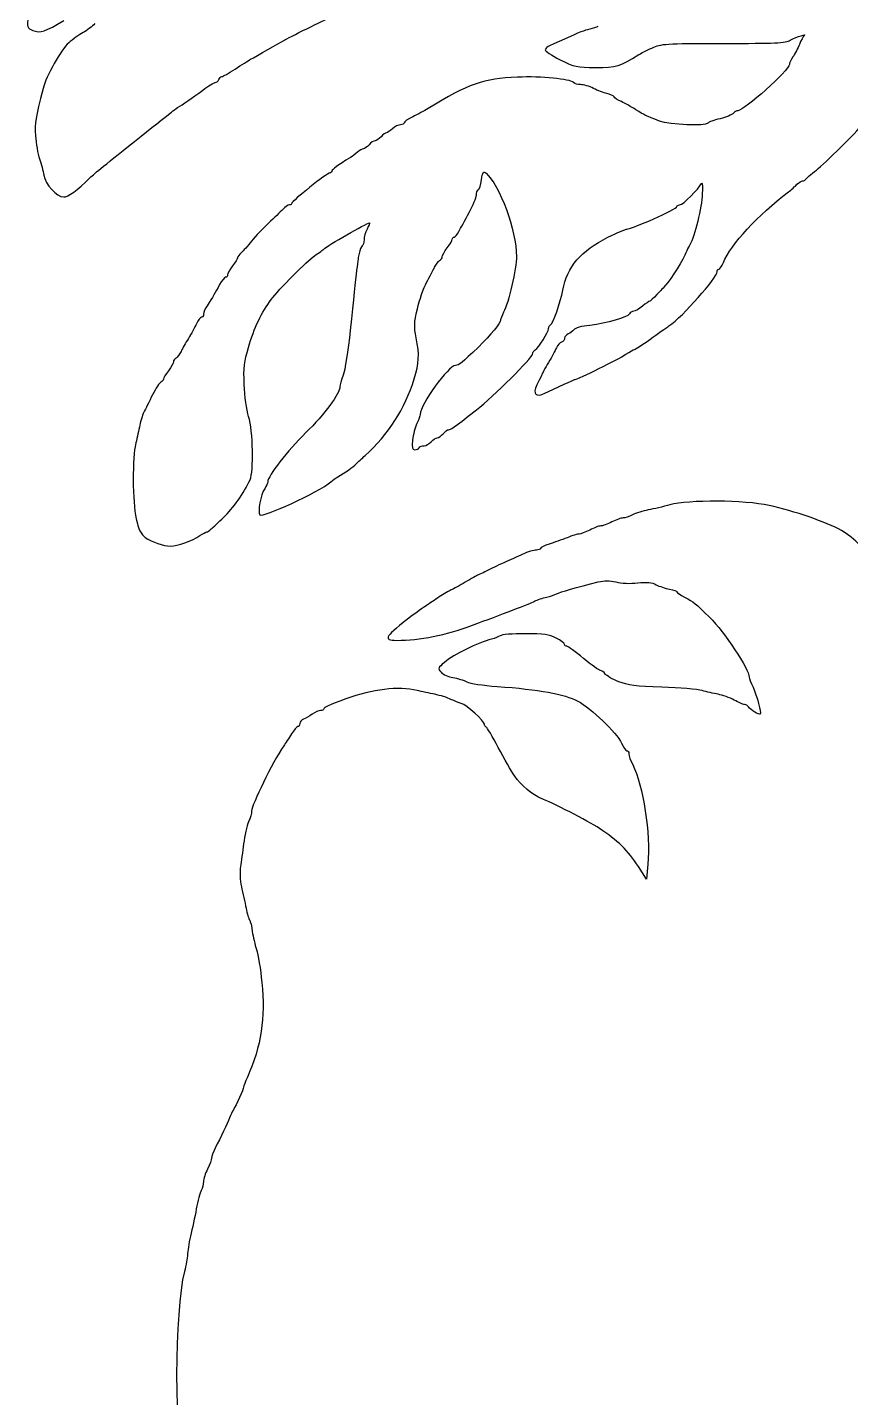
# Model space of a CAD drawing. Header units: millimetres. Extents: x 2 to 526, y -526 to -2.
# Drawn here: x 274.2 to 382.7, y -294.9 to -114.2 of the extents above; entities that cross this region are included whole.
import ezdxf

# ---------------------------------------------------------------- set-up
doc = ezdxf.new("R2010")
doc.units = ezdxf.units.MM
doc.layers.get('0').update_dxf_attribs({"linetype": 'CONTINUOUS'})

msp = doc.modelspace()

# ---------------------------------------------------------------- linework, layer by layer
for p, q in [((355.81, -226.48), (354.75, -224.84)), ((356, -224.53), (355.81, -226.48))]:
    msp.add_line(p, q)
for points in [[(274.27, -112.61), (274.08, -114.22), (274.08, -114.22), (274.9, -114.56)], [(274.9, -114.56), (275.85, -114.96), (276.57, -114.72), (278.98, -113.27)], [(283.08, -113.66), (282.73, -114.04), (282.02, -114.56), (281.52, -114.86)], [(307.98, -115.89), (308.48, -115.57), (313.53, -113.08), (314.06, -112.87)], [(281.52, -114.86), (281.01, -115.12), (280.14, -115.73), (279.61, -116.2)], [(348.32, -114.41), (347.53, -114.59), (347.24, -114.7), (344.62, -115.89)], [(349.38, -114.04), (349.25, -114.14), (348.77, -114.3), (348.32, -114.41)], [(374.78, -115.86), (375.66, -115.38), (377.06, -114.93), (376.61, -115.28)], [(376.61, -115.28), (376.48, -115.38), (376.18, -115.91), (375.97, -116.42)], [(279.61, -116.2), (278.61, -117.1), (276.65, -120.57), (276.23, -122.24)], [(303.61, -118.37), (304.32, -117.98), (307.47, -116.18), (307.98, -115.89)], [(344.62, -115.89), (342.69, -116.73), (342.56, -116.81), (342.45, -117.13)], [(342.45, -117.13), (342.4, -117.26), (343.27, -117.87), (344.41, -118.43)], [(354.81, -117.74), (355.02, -117.61), (355.81, -117.21), (356.53, -116.89)], [(356.53, -116.89), (357.8, -116.31), (358.11, -116.28), (365.92, -116.28)], [(365.92, -116.28), (372.85, -116.28), (374.09, -116.23), (374.78, -115.86)], [(375.97, -116.42), (375.79, -116.92), (375.39, -117.66), (375.13, -118.06)], [(301.55, -119.67), (302.39, -119.12), (303.32, -118.53), (303.61, -118.37)], [(344.41, -118.43), (346.39, -119.41), (346.58, -119.43), (349.12, -119.46)], [(349.12, -119.46), (351.82, -119.46), (352.4, -119.27), (354.81, -117.74)], [(374.65, -119.04), (374.65, -119.8), (368.7, -125.15), (367.85, -125.15)], [(375.13, -118.06), (374.86, -118.43), (374.65, -118.88), (374.65, -119.04)], [(298.95, -121.44), (299.11, -121.44), (299.32, -121.26), (299.4, -121.05)], [(299.4, -121.05), (299.51, -120.84), (299.67, -120.65), (299.8, -120.65)], [(299.8, -120.65), (299.93, -120.65), (300.73, -120.2), (301.55, -119.67)], [(338.8, -120.73), (334.27, -120.91), (332.37, -121.58), (327.03, -124.86)], [(346.18, -121.44), (345.7, -120.97), (341.97, -120.6), (338.8, -120.73)], [(276.23, -122.24), (275.22, -126.15), (275.11, -126.71), (275.25, -128.46)], [(293.98, -124.75), (294.67, -124.33), (295.83, -123.51), (297.29, -122.45)], [(297.29, -122.45), (298.03, -121.89), (298.77, -121.44), (298.95, -121.44)], [(347.13, -121.71), (346.76, -121.71), (346.34, -121.6), (346.18, -121.44)], [(348.83, -122.21), (348.27, -121.95), (347.5, -121.71), (347.13, -121.71)], [(350.6, -122.9), (350.18, -122.82), (349.38, -122.5), (348.83, -122.21)], [(351.53, -123.32), (351.42, -123.19), (351.02, -123), (350.6, -122.9)], [(352.5, -123.96), (352.05, -123.75), (351.6, -123.45), (351.53, -123.32)], [(354.41, -125.02), (353.83, -124.65), (352.98, -124.17), (352.5, -123.96)], [(289.16, -128.51), (291.15, -126.95), (292.95, -125.52), (293.16, -125.33)], [(293.16, -125.33), (293.37, -125.17), (293.74, -124.88), (293.98, -124.75)], [(324.99, -125.97), (324.35, -126.26), (323.85, -126.6), (323.85, -126.74)], [(327.03, -124.86), (326.52, -125.17), (325.6, -125.65), (324.99, -125.97)], [(357.53, -126.52), (355.65, -125.78), (355.55, -125.76), (354.41, -125.02)], [(365.52, -126.21), (364.7, -126.39), (363.99, -126.66), (363.91, -126.79)], [(367.27, -125.49), (367.11, -125.7), (366.32, -126.02), (365.52, -126.21)], [(367.85, -125.15), (367.69, -125.15), (367.43, -125.31), (367.27, -125.49)], [(321.52, -128.06), (321.39, -128.06), (321.07, -128.3), (320.81, -128.59)], [(322.32, -127.53), (322, -127.82), (321.65, -128.06), (321.52, -128.06)], [(323.37, -127), (323.11, -127), (322.63, -127.24), (322.32, -127.53)], [(323.85, -126.74), (323.85, -126.89), (323.64, -127), (323.37, -127)], [(363.91, -126.79), (363.64, -127.21), (358.85, -127.03), (357.53, -126.52)], [(378.22, -132.98), (379.36, -132.08), (383.54, -127.95), (384.31, -126.95)], [(275.25, -128.46), (275.3, -129.46), (275.54, -130.84), (275.78, -131.5)], [(282.42, -134.01), (283.08, -133.38), (284.32, -132.37), (289.16, -128.51)], [(319.22, -129.65), (318.96, -129.94), (318.61, -130.18), (318.48, -130.18)], [(320.01, -129.12), (319.83, -129.12), (319.48, -129.35), (319.22, -129.65)], [(320.81, -128.59), (320.54, -128.88), (320.2, -129.12), (320.01, -129.12)], [(275.78, -131.5), (275.99, -132.16), (276.25, -133.11), (276.33, -133.64)], [(316.76, -131.34), (315.09, -132.34), (314.33, -132.9), (314.33, -133.11)], [(317.71, -130.62), (317.45, -130.86), (317.02, -131.18), (316.76, -131.34)], [(318.48, -130.18), (318.32, -130.18), (317.98, -130.36), (317.71, -130.62)], [(276.33, -133.64), (276.54, -134.86), (278.05, -136.53), (278.95, -136.53)], [(314.06, -133.35), (313.69, -133.35), (309.03, -137.08), (309.03, -137.37)], [(314.33, -133.11), (314.33, -133.24), (314.19, -133.35), (314.06, -133.35)], [(334.06, -134.28), (334.2, -133.24), (334.27, -133.11), (334.65, -133.4)], [(334.65, -133.4), (336.44, -134.91), (338.67, -140.97), (338.67, -144.38)], [(376.82, -134.2), (376.87, -134.09), (377.51, -133.54), (378.22, -132.98)], [(278.95, -136.53), (279.56, -136.53), (280.72, -135.68), (282.42, -134.01)], [(333.61, -135.6), (333.77, -135.52), (333.96, -134.91), (334.06, -134.28)], [(360.18, -137.58), (360.6, -137.58), (362.74, -135.47), (363.06, -134.75)], [(363.06, -134.75), (363.19, -134.49), (363.22, -135.25), (363.14, -136.47)], [(374.54, -135.86), (374.91, -135.57), (375.44, -135.12), (375.66, -134.86)], [(375.66, -134.86), (375.89, -134.62), (376.24, -134.41), (376.4, -134.41)], [(376.4, -134.41), (376.58, -134.41), (376.77, -134.33), (376.82, -134.2)], [(332.42, -138.59), (332.95, -137.61), (333.38, -136.58), (333.38, -136.29)], [(333.38, -136.29), (333.38, -136), (333.48, -135.7), (333.61, -135.6)], [(363.14, -136.47), (363.01, -138.46), (362, -142.27), (361.42, -143.01)], [(365.95, -145.18), (366.92, -142.8), (370.52, -138.88), (374.54, -135.86)], [(307.84, -138.17), (307.53, -138.51), (306.68, -139.33), (305.96, -139.99)], [(308.74, -137.58), (308.56, -137.58), (308.16, -137.85), (307.84, -138.17)], [(309.03, -137.37), (309.03, -137.48), (308.9, -137.58), (308.74, -137.58)], [(331.07, -141.08), (331.28, -140.68), (331.89, -139.57), (332.42, -138.59)], [(353.22, -140.76), (353.93, -140.76), (359.83, -138.11), (359.83, -137.8)], [(359.83, -137.8), (359.83, -137.66), (359.99, -137.58), (360.18, -137.58)], [(305.96, -139.99), (305.25, -140.65), (304.24, -141.71), (303.74, -142.35)], [(313.27, -143.4), (313.66, -142.98), (318.93, -139.96), (319.27, -139.96)], [(318.96, -140.76), (318.74, -141.18), (318.56, -141.82), (318.56, -142.19)], [(319.27, -139.96), (319.33, -139.96), (319.19, -140.31), (318.96, -140.76)], [(350.73, -141.84), (351.95, -141.23), (353.06, -140.76), (353.22, -140.76)], [(303.74, -142.35), (303.24, -142.95), (302.6, -143.67), (302.37, -143.88)], [(318.56, -142.19), (318.56, -142.56), (318.45, -142.9), (318.32, -142.98)], [(329.54, -143.25), (329.91, -142.77), (330.2, -142.27), (330.2, -142.11)], [(330.2, -142.11), (330.2, -141.95), (330.31, -141.82), (330.44, -141.82)], [(330.44, -141.82), (330.57, -141.82), (330.86, -141.5), (331.07, -141.08)], [(344.78, -148.83), (345.33, -145.76), (347.19, -143.59), (350.73, -141.84)], [(301.89, -144.54), (301.89, -144.67), (301.6, -145.15), (301.23, -145.63)], [(302.37, -143.88), (302.1, -144.12), (301.89, -144.41), (301.89, -144.54)], [(306.31, -150.05), (307.23, -148.8), (311.1, -144.91), (312.05, -144.28)], [(312.05, -144.28), (312.63, -143.88), (313.19, -143.48), (313.27, -143.4)], [(317.92, -143.99), (317.71, -144.86), (317.63, -145.63), (316.73, -154.12)], [(318.32, -142.98), (318.21, -143.06), (318, -143.51), (317.92, -143.99)], [(328.53, -144.91), (328.72, -144.81), (328.88, -144.57), (328.88, -144.41)], [(328.88, -144.41), (328.88, -144.25), (329.17, -143.72), (329.54, -143.25)], [(338.67, -144.38), (338.67, -145.94), (337.61, -150.55), (336.97, -151.74)], [(361.02, -143.88), (360.84, -144.52), (358.99, -147.45), (358.33, -148.17)], [(361.42, -143.01), (361.32, -143.14), (361.13, -143.54), (361.02, -143.88)], [(301.23, -145.63), (300.86, -146.1), (300.57, -146.63), (300.57, -146.79)], [(326.81, -147.8), (327.21, -147.06), (327.69, -146.16), (327.87, -145.79)], [(327.87, -145.79), (328.06, -145.41), (328.35, -145.02), (328.53, -144.91)], [(365.12, -146.39), (365.12, -146.21), (365.23, -146.05), (365.36, -146.05)], [(365.36, -146.05), (365.5, -146.05), (365.76, -145.65), (365.95, -145.18)], [(299.51, -148.09), (298.95, -149.15), (298.61, -149.73), (297.87, -150.87)], [(300.3, -147.11), (300.17, -147.11), (299.8, -147.56), (299.51, -148.09)], [(300.57, -146.79), (300.57, -146.98), (300.46, -147.11), (300.3, -147.11)], [(325.6, -151.29), (325.86, -150.1), (326.42, -148.54), (326.81, -147.8)], [(358.33, -148.17), (358.14, -148.38), (357.61, -148.96), (357.19, -149.41)], [(358.78, -153.54), (360.6, -152.29), (365.12, -147.19), (365.12, -146.39)], [(343.14, -153.41), (343.46, -153.3), (344.49, -150.39), (344.78, -148.83)], [(357.19, -149.41), (356.74, -149.89), (356.31, -150.28), (356.24, -150.28)], [(297.87, -150.87), (297.6, -151.24), (297.39, -151.74), (297.39, -151.98)], [(303.32, -156.37), (304.06, -153.83), (305.06, -151.71), (306.31, -150.05)], [(325.44, -155.1), (325.15, -153.62), (325.15, -153.14), (325.6, -151.29)], [(336.97, -151.74), (336.74, -152.16), (336.55, -152.64), (336.55, -152.74)], [(354.14, -151.61), (353.93, -151.61), (353.67, -151.76), (353.56, -151.95)], [(355.28, -150.94), (354.86, -151.32), (354.33, -151.61), (354.14, -151.61)], [(356.24, -150.28), (356.16, -150.28), (355.73, -150.57), (355.28, -150.94)], [(296.47, -153.25), (296.23, -153.72), (295.75, -154.6), (295.41, -155.18)], [(297.13, -152.4), (296.99, -152.4), (296.68, -152.8), (296.47, -153.25)], [(297.39, -151.98), (297.39, -152.21), (297.29, -152.4), (297.13, -152.4)], [(336.55, -152.74), (336.55, -153.17), (335.31, -154.7), (333.64, -156.32)], [(342.9, -153.88), (342.9, -153.67), (343.01, -153.46), (343.14, -153.41)], [(348.35, -153.46), (347.27, -153.56), (346.39, -153.8), (346.23, -154.04)], [(353.56, -151.95), (353.27, -152.43), (350.57, -153.19), (348.35, -153.46)], [(356.26, -155.31), (357.29, -154.57), (358.4, -153.78), (358.78, -153.54)], [(295.41, -155.18), (295.04, -155.76), (294.61, -156.53), (294.43, -156.9)], [(316.73, -154.12), (316.47, -156.74), (316.04, -159.41), (315.81, -160.05)], [(325.17, -160.52), (325.83, -158.41), (325.89, -157.37), (325.44, -155.1)], [(341.13, -156.71), (341.6, -156.42), (342.9, -154.33), (342.9, -153.88)], [(345.02, -155.15), (345.02, -155.34), (344.83, -155.58), (344.62, -155.68)], [(345.49, -154.6), (345.23, -154.68), (345.02, -154.94), (345.02, -155.15)], [(346.23, -154.04), (346.08, -154.25), (345.73, -154.49), (345.49, -154.6)], [(354.22, -156.63), (354.33, -156.63), (355.26, -156.02), (356.26, -155.31)], [(294.43, -156.9), (294.24, -157.27), (293.95, -157.67), (293.77, -157.77)], [(302.76, -161.26), (302.66, -159.01), (302.76, -158.25), (303.32, -156.37)], [(333.64, -156.32), (331.47, -158.43), (331.07, -158.75), (330.62, -158.75)], [(340.78, -157.24), (340.78, -157.08), (340.94, -156.82), (341.13, -156.71)], [(343.93, -156.42), (343.8, -156.77), (343.32, -157.61), (342.9, -158.35)], [(344.62, -155.68), (344.41, -155.76), (344.09, -156.1), (343.93, -156.42)], [(353.09, -157.27), (353.62, -156.92), (354.12, -156.63), (354.22, -156.63)], [(293.42, -158.27), (293.42, -158.43), (293.13, -158.96), (292.76, -159.44)], [(293.77, -157.77), (293.58, -157.88), (293.42, -158.12), (293.42, -158.27)], [(330.62, -158.75), (329.7, -158.75), (325.97, -163.91), (325.97, -165.21)], [(333.38, -164.62), (335.62, -162.85), (340.78, -157.74), (340.78, -157.24)], [(342.9, -158.35), (342.45, -159.07), (342.03, -159.86), (341.95, -160.07)], [(346.42, -160.6), (346.76, -160.6), (352.16, -157.9), (353.09, -157.27)], [(292.1, -160.55), (292.1, -160.71), (291.94, -160.87), (291.78, -160.95)], [(292.76, -159.44), (292.39, -159.91), (292.1, -160.42), (292.1, -160.55)], [(315.81, -160.05), (315.57, -160.68), (315.38, -161.34), (315.38, -161.55)], [(318.72, -170.63), (321.76, -167.88), (323.98, -164.44), (325.17, -160.52)], [(341.95, -160.07), (341.87, -160.28), (341.6, -160.87), (341.37, -161.32)], [(342.42, -162.4), (345.39, -161), (346.29, -160.6), (346.42, -160.6)], [(290.67, -162.61), (290.25, -163.49), (289.72, -164.49), (289.53, -164.91)], [(291.78, -160.95), (291.6, -161), (291.09, -161.77), (290.67, -162.61)], [(303.34, -165.5), (303.05, -164.57), (302.82, -162.82), (302.76, -161.26)], [(315.38, -161.55), (315.38, -162.43), (313.35, -165.21), (310.89, -167.61)], [(341.37, -161.32), (340.76, -162.53), (341.21, -162.98), (342.42, -162.4)], [(289.53, -164.91), (289.32, -165.31), (289.06, -166.21), (288.93, -166.9)], [(303.53, -173.83), (304.03, -172.72), (303.93, -167.35), (303.34, -165.5)], [(325.97, -165.21), (325.97, -165.39), (325.78, -165.95), (325.52, -166.42)], [(329.72, -167.22), (329.99, -167.22), (330.15, -167.11), (333.38, -164.62)], [(288.93, -166.9), (288.79, -167.59), (288.58, -168.62), (288.42, -169.2)], [(310.89, -167.61), (308.48, -169.99), (305.86, -173.35), (305.86, -174.1)], [(325.52, -166.42), (325.28, -166.93), (325.04, -167.88), (324.96, -168.59)], [(328.22, -168.28), (328.4, -168.28), (328.74, -168.04), (329.01, -167.75)], [(329.01, -167.75), (329.27, -167.45), (329.59, -167.22), (329.72, -167.22)], [(288.42, -169.2), (288.26, -169.78), (288.13, -171.85), (288.13, -173.8)], [(324.96, -168.59), (324.86, -169.62), (324.91, -169.86), (325.25, -169.86)], [(325.25, -169.86), (325.49, -169.86), (325.76, -169.73), (325.83, -169.6)], [(325.83, -169.6), (325.91, -169.44), (326.2, -169.33), (326.47, -169.33)], [(326.47, -169.33), (326.73, -169.33), (327.16, -169.1), (327.42, -168.8)], [(327.42, -168.8), (327.69, -168.51), (328.03, -168.28), (328.22, -168.28)], [(317.53, -171.74), (317.76, -171.5), (318.29, -171), (318.72, -170.63)], [(314.19, -174.1), (314.43, -173.88), (314.85, -173.59), (315.12, -173.43)], [(315.12, -173.43), (316.02, -172.91), (317.1, -172.14), (317.53, -171.74)], [(288.13, -173.8), (288.13, -178.17), (288.66, -180.74), (289.69, -181.42)], [(300.04, -178.78), (301.28, -177.61), (302.71, -175.58), (303.53, -173.83)], [(305.46, -175), (304.96, -175.74), (304.51, -178.12), (304.8, -178.44)], [(304.8, -178.44), (305.2, -178.86), (312.53, -175.47), (314.19, -174.1)], [(305.86, -174.1), (305.86, -174.25), (305.67, -174.65), (305.46, -175)], [(372, -177.22), (368.7, -176.5), (361.37, -176.45), (358.91, -177.14)], [(298.42, -180.31), (298.66, -180.1), (299.38, -179.41), (300.04, -178.78)], [(352.72, -178.86), (352.48, -178.86), (351.82, -179.1), (351.23, -179.39)], [(353.96, -178.44), (353.51, -178.67), (352.95, -178.86), (352.72, -178.86)], [(356.05, -177.8), (355.36, -177.93), (354.41, -178.22), (353.96, -178.44)], [(358.91, -177.14), (358.03, -177.38), (356.74, -177.67), (356.05, -177.8)], [(381.53, -180.53), (379.52, -179.41), (375.29, -177.93), (372, -177.22)], [(297.82, -180.71), (297.92, -180.71), (298.19, -180.53), (298.42, -180.31)], [(348.32, -180.45), (347.74, -180.74), (347.13, -180.98), (346.92, -180.98)], [(349.78, -179.92), (349.54, -179.92), (348.91, -180.15), (348.32, -180.45)], [(351.23, -179.39), (350.65, -179.68), (350.02, -179.92), (349.78, -179.92)], [(385.23, -184.39), (385.23, -183.57), (383.17, -181.42), (381.53, -180.53)], [(289.69, -181.42), (290.64, -182.06), (292.07, -182.56), (293.03, -182.56)], [(293.03, -182.56), (293.95, -182.56), (295.91, -181.87), (296.92, -181.19)], [(296.92, -181.19), (297.29, -180.92), (297.71, -180.71), (297.82, -180.71)], [(342.98, -182.3), (342.34, -182.48), (341.84, -182.75), (341.84, -182.88)], [(345.33, -181.48), (344.65, -181.74), (343.59, -182.11), (342.98, -182.3)], [(346.92, -180.98), (346.74, -180.98), (346.02, -181.19), (345.33, -181.48)], [(339.49, -183.65), (338.83, -183.94), (337.74, -184.44), (337.08, -184.73)], [(341.29, -183.09), (340.97, -183.09), (340.15, -183.33), (339.49, -183.65)], [(341.84, -182.88), (341.84, -182.99), (341.58, -183.09), (341.29, -183.09)], [(334.51, -185.98), (334.25, -186.11), (333.85, -186.29), (333.64, -186.37)], [(337.08, -184.73), (335.94, -185.23), (335.52, -185.45), (334.51, -185.98)], [(331.92, -187.33), (331.21, -187.75), (330.36, -188.2), (330.04, -188.36)], [(333.64, -186.37), (333.43, -186.45), (332.66, -186.88), (331.92, -187.33)], [(343.96, -188.86), (344.33, -188.65), (346.68, -187.99), (349.46, -187.3)], [(349.46, -187.3), (350.28, -187.09), (350.94, -187.09), (351.79, -187.3)], [(351.79, -187.3), (352.48, -187.48), (353.67, -187.54), (354.65, -187.43)], [(354.65, -187.43), (355.89, -187.3), (356.5, -187.35), (357.08, -187.67)], [(357.08, -187.67), (357.51, -187.88), (358.3, -188.15), (358.85, -188.25)], [(328.45, -189.28), (327.9, -189.68), (327.21, -190.13), (326.92, -190.31)], [(330.04, -188.36), (329.75, -188.49), (329.04, -188.91), (328.45, -189.28)], [(341.05, -189.84), (341.42, -189.65), (342.13, -189.42), (342.64, -189.31)], [(342.64, -189.31), (343.14, -189.2), (343.72, -188.99), (343.96, -188.86)], [(358.85, -188.25), (359.38, -188.36), (359.83, -188.52), (359.83, -188.62)], [(359.83, -188.62), (359.83, -188.7), (360.28, -189.02), (360.84, -189.31)], [(360.84, -189.31), (362.08, -189.97), (362.19, -190.05), (364.12, -191.96)], [(326.92, -190.31), (326.65, -190.47), (325.76, -191.13), (324.93, -191.74)], [(332.85, -193.01), (336.58, -191.64), (340.49, -190.13), (341.05, -189.84)], [(324.93, -191.74), (321.34, -194.44), (320.97, -195), (322.87, -195)], [(322.87, -195), (325.97, -195), (329.27, -194.34), (332.85, -193.01)], [(364.12, -191.96), (366.1, -193.89), (369.36, -198.81), (369.36, -199.87)], [(335.36, -194.84), (333.64, -195.26), (330.36, -196.88), (329.17, -197.91)], [(336.5, -194.39), (336.31, -194.55), (335.81, -194.73), (335.36, -194.84)], [(339.8, -194.12), (338.16, -194.12), (336.68, -194.26), (336.5, -194.39)], [(343.91, -194.71), (342.95, -194.2), (342.32, -194.12), (339.8, -194.12)], [(345.02, -195.53), (345.02, -195.39), (344.51, -195.02), (343.91, -194.71)], [(345.31, -195.79), (345.15, -195.79), (345.02, -195.69), (345.02, -195.53)], [(347.5, -197.38), (346.45, -196.51), (345.47, -195.79), (345.31, -195.79)], [(329.17, -197.91), (328.3, -198.65), (328.27, -198.7), (328.72, -199.2)], [(349.73, -198.97), (349.57, -198.97), (348.56, -198.25), (347.5, -197.38)], [(328.72, -199.2), (328.98, -199.5), (329.7, -199.81), (330.28, -199.89)], [(330.28, -199.89), (330.89, -200), (331.71, -200.26), (332.13, -200.47)], [(332.13, -200.47), (332.53, -200.69), (334.3, -200.95), (336.1, -201.08)], [(350.36, -199.44), (350.18, -199.18), (349.89, -198.97), (349.73, -198.97)], [(352.16, -200.47), (351.37, -200.16), (350.55, -199.68), (350.36, -199.44)], [(357.85, -201.19), (354.38, -201.06), (353.35, -200.92), (352.16, -200.47)], [(369.36, -199.87), (369.36, -200), (369.57, -200.61), (369.86, -201.19)], [(325.57, -201.61), (323.06, -201.03), (319.7, -201.45), (316.18, -202.72)], [(327.9, -202.12), (327.21, -201.98), (326.15, -201.74), (325.57, -201.61)], [(330.01, -202.78), (329.57, -202.56), (328.61, -202.27), (327.9, -202.12)], [(336.1, -201.08), (341.68, -201.48), (344.96, -202.09), (346.74, -203.01)], [(363.14, -201.61), (362.56, -201.45), (360.18, -201.27), (357.85, -201.19)], [(365.26, -202.12), (364.68, -202.01), (363.72, -201.8), (363.14, -201.61)], [(367.37, -202.88), (366.79, -202.56), (365.84, -202.22), (365.26, -202.12)], [(369.86, -201.19), (370.36, -202.3), (371, -204.58), (370.81, -204.73)], [(313.27, -204.05), (313.27, -204.18), (313.08, -204.26), (312.84, -204.26)], [(316.18, -202.72), (313.85, -203.57), (313.27, -203.83), (313.27, -204.05)], [(331.39, -203.31), (331.1, -203.23), (330.49, -202.99), (330.01, -202.78)], [(334.43, -206.06), (334.43, -205.66), (332.05, -203.49), (331.39, -203.31)], [(346.74, -203.01), (348.56, -203.97), (351.82, -207.12), (352.53, -208.57)], [(368.75, -203.46), (368.56, -203.46), (367.96, -203.2), (367.37, -202.88)], [(369.28, -203.78), (369.17, -203.62), (368.94, -203.46), (368.75, -203.46)], [(370.81, -204.73), (370.68, -204.87), (369.52, -204.18), (369.28, -203.78)], [(310.09, -205.98), (310.09, -206.19), (309.99, -206.38), (309.85, -206.38)], [(310.57, -205.4), (310.3, -205.5), (310.09, -205.74), (310.09, -205.98)], [(311.73, -204.73), (311.34, -205), (310.81, -205.32), (310.57, -205.4)], [(312.84, -204.26), (312.61, -204.26), (312.1, -204.47), (311.73, -204.73)], [(308.98, -207.35), (308.66, -207.88), (308.19, -208.6), (307.98, -208.92)], [(309.85, -206.38), (309.72, -206.38), (309.32, -206.82), (308.98, -207.35)], [(334.67, -206.43), (334.54, -206.38), (334.43, -206.19), (334.43, -206.06)], [(336.26, -209.13), (335.52, -207.7), (334.78, -206.48), (334.67, -206.43)], [(307.98, -208.92), (306.47, -211.14), (303.74, -216.69), (303.74, -217.54)], [(338.43, -212.91), (338.01, -212.28), (337.03, -210.56), (336.26, -209.13)], [(352.53, -208.57), (352.77, -209.13), (353.09, -209.55), (353.22, -209.55)], [(353.22, -209.55), (353.38, -209.55), (353.48, -209.74), (353.48, -209.97)], [(353.48, -209.97), (353.48, -210.21), (353.7, -210.85), (353.99, -211.38)], [(353.99, -211.38), (355.39, -214.15), (356.37, -220.5), (356, -224.53)], [(341.84, -215.82), (340.94, -215.5), (339.2, -214), (338.43, -212.91)], [(349.62, -219.82), (348.06, -218.78), (343.3, -216.35), (341.84, -215.82)], [(303.74, -217.54), (303.74, -217.78), (303.56, -218.39), (303.32, -218.94)], [(303.32, -218.94), (303.11, -219.47), (302.82, -220.77), (302.68, -221.83)], [(354.75, -224.84), (353.4, -222.75), (351.95, -221.32), (349.62, -219.82)], [(302.68, -221.83), (302.55, -222.86), (302.37, -224.21), (302.26, -224.84)], [(302.26, -224.84), (302.15, -225.5), (302.21, -226.64), (302.39, -227.49)], [(302.39, -227.49), (302.58, -228.31), (302.84, -229.58), (303, -230.32)], [(303, -230.32), (303.16, -231.03), (303.37, -231.75), (303.48, -231.91)], [(303.48, -231.91), (303.58, -232.04), (303.74, -232.73), (303.82, -233.39)], [(303.82, -233.39), (303.93, -234.05), (304.17, -235.14), (304.38, -235.77)], [(304.38, -235.77), (304.59, -236.41), (304.91, -238.36), (305.09, -240.14)], [(305.09, -240.14), (305.57, -244.79), (305.01, -248.5), (303.19, -252.6)], [(303.19, -252.6), (302.9, -253.23), (302.68, -253.81), (302.68, -253.92)], [(302.68, -253.92), (302.68, -254.13), (301.7, -256.35), (301.33, -256.91)], [(300.83, -257.97), (300.51, -258.74), (299.64, -260.56), (298.93, -261.96)], [(301.33, -256.91), (301.2, -257.12), (300.96, -257.6), (300.83, -257.97)], [(298.93, -261.96), (298.66, -262.49), (298.45, -263.1), (298.45, -263.31)], [(298.45, -263.31), (298.45, -263.5), (298.21, -264.13), (297.92, -264.72)], [(297.92, -264.72), (297.63, -265.3), (297.39, -266.04), (297.39, -266.38)], [(297.39, -266.38), (297.39, -266.73), (297.26, -267.26), (297.1, -267.55)], [(297.1, -267.55), (296.94, -267.84), (296.65, -268.95), (296.44, -269.98)], [(296.44, -269.98), (296.25, -271.01), (295.91, -272.63), (295.67, -273.58)], [(295.67, -273.58), (295.46, -274.53), (295.28, -275.62), (295.28, -276.01)], [(295.28, -276.01), (295.28, -276.41), (295.09, -277.42), (294.88, -278.24)], [(294.88, -278.24), (293.53, -283.42), (293.5, -300.12), (294.83, -305.88)]]:
    msp.add_open_spline(points, degree=3)

doc.saveas('drawing.dxf')
